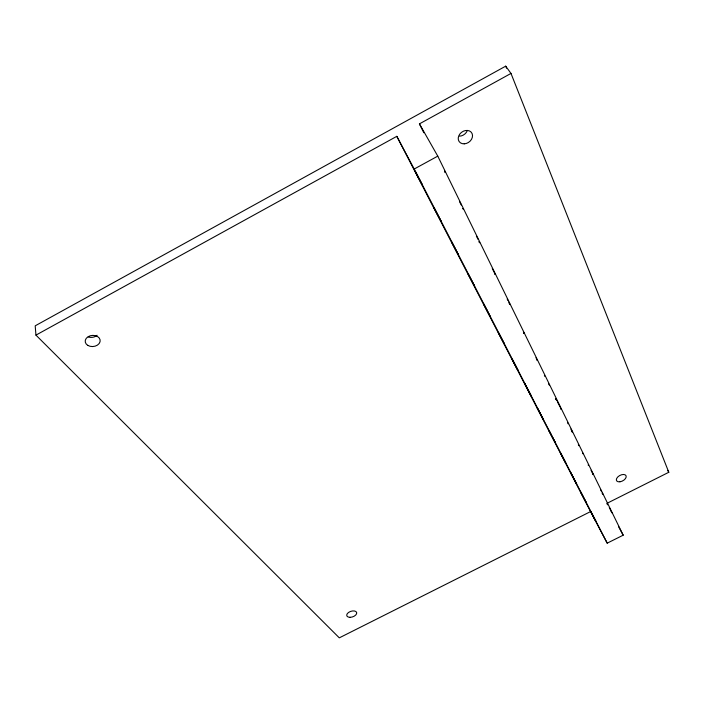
<?xml version="1.0" encoding="UTF-8"?>
<svg xmlns="http://www.w3.org/2000/svg" width="704" height="704" viewBox="0 0 704 704"><rect width="100%" height="100%" fill="white"/><g stroke="black" fill="none" stroke-linecap="round" stroke-linejoin="round"><path stroke-width="1.06" d="M505.71 66.15L35.2 325.82L35.948 335.122L339.302 637.85L590.559 511.588L607.209 543.154L623.19 535.19L437.774 156.138L419.434 123.869L510.99 73.427L505.71 66.15L506.519 68.182M35.948 335.122L396.81 136.33L414.216 169.013L607.209 543.154M414.216 169.013L437.774 156.138M607.086 503.281L668.8 472.27L510.99 73.427M593.155 474.566L591.061 470.29M549.463 385.449L549.446 385.15M555.738 398.86L556.838 400.743M462.757 208.534L463.144 209.035L462.986 208.613M667.656 470.404L668.8 472.27M611.609 512.345L611.917 512.811L611.538 511.984M523.626 332.807L523.987 333.406M536.712 359.533L537.082 360.158M444.479 171.371L444.99 172.242M560.815 408.742L561.194 409.394M478.887 241.613L479.406 242.528M582.498 453.006L582.886 453.684M588.139 464.895L588.526 465.573M592.539 473.51L592.926 474.197M494.516 273.53L495.044 274.454M602.096 493.038L602.782 494.164L602.378 493.266M509.23 303.556L509.758 304.498M607.094 503.58L607.49 504.266M544.386 375.47L544.914 376.42M548.557 383.856L549.094 384.806M567.6 422.858L568.128 423.808M571.402 430.496L572.528 432.441L570.918 429.07M578.327 444.752L578.855 445.702M610.694 510.708L611.213 511.65M618.534 526.618L623.19 535.19M557.48 401.94L560.331 407.387M609.277 507.593L610.579 510.074M562.716 457.09L560.349 452.619L565.726 462.889L563.341 458.401M573.302 477.611C563.446 459.017 583.686 497.323 573.813 478.694M583.387 497.147C573.716 478.905 593.34 516.041 583.783 498.018M592.988 515.768C583.563 497.974 602.765 534.327 593.296 516.446M486.746 309.813L483.578 303.838L489.922 315.973L486.754 309.989M527.78 389.497C517.088 368.808 538.842 410.766 528.238 390.227M540.012 413.204C529.61 393.087 550.792 433.91 540.593 414.181M552.306 436.885C562.39 456.403 541.499 416.108 551.619 435.697M419.285 179.027L422.418 185.117L415.184 171.257L418.326 177.408M459.466 201.52L461.243 204.996M476.388 236.078L478.095 239.413M492.263 268.514L495.097 274.146M507.197 299.015L508.024 300.599M600.732 490.046L601.383 491.286M396.81 136.33L590.559 511.588M607.182 503.976L607.605 504.83M508.781 302.095L509.898 304.374M536.008 357.702L536.58 358.864M419.434 123.869L423.799 132.748M523.398 331.927L524.093 333.432M582.666 452.998L582.991 453.684M560.85 408.443L561.22 409.209M444.69 171.186L445.13 172.137M479.362 242L479.714 242.774M537.002 359.735L537.231 360.263M555.738 398.939L555.922 399.379M97.09 335.28A7.436 5.57 -4.3 0 1 88.282 336.978M467.174 130.926A7.577 6.134 -36.7 0 1 459.624 136.171M433.981 207.689L440.942 221.021L433.981 207.689M451.59 241.824L458.295 254.663L451.59 241.824M468.125 273.865L474.593 286.255L468.125 273.865M498.335 332.411L504.372 343.983L498.335 332.411M512.169 359.225L518.012 370.418L512.169 359.225M350.029 617.32A5.183 2.913 -18.3 0 0 356.646 612.498A5.183 2.913 -18.3 0 0 348.498 612.498A5.183 2.913 -18.3 0 0 350.029 617.32M87.798 345.382A7.506 5.579 -4.7 0 0 100.047 341.757A7.506 5.579 -4.7 0 0 90.235 335.782A7.506 5.579 -4.7 0 0 87.798 345.382M464.235 143.836A7.647 6.151 -36.3 0 0 472.067 133.505A7.647 6.151 -36.3 0 0 459.826 134.05A7.647 6.151 -36.3 0 0 464.235 143.836M619.978 481.782A5.35 3.062 -27.8 0 0 626.058 475.763A5.35 3.062 -27.8 0 0 617.795 476.934A5.35 3.062 -27.8 0 0 619.978 481.782"/></g></svg>
